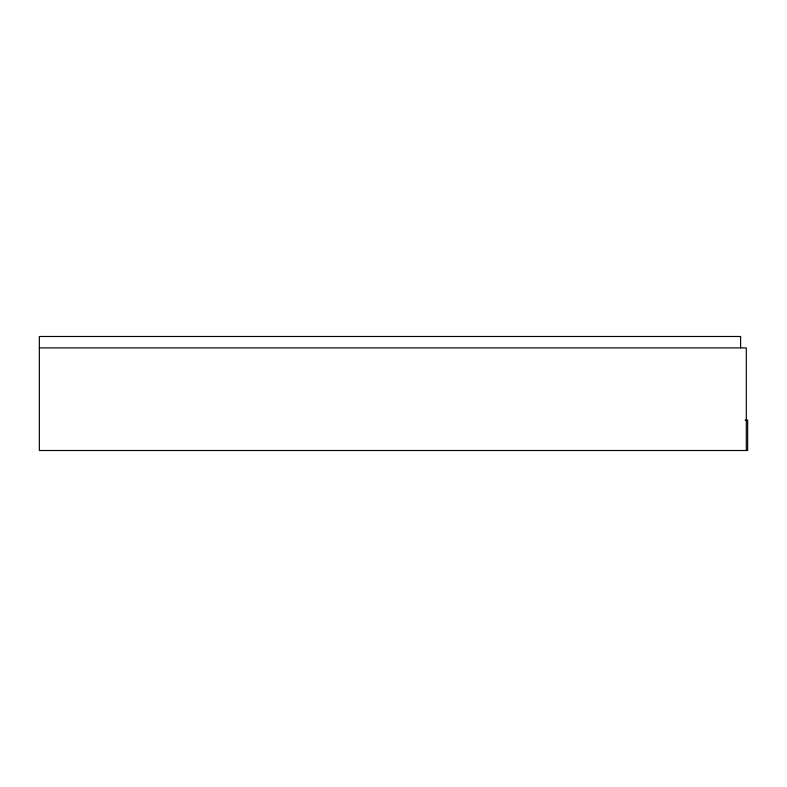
<?xml version="1.0" encoding="UTF-8"?>
<svg xmlns="http://www.w3.org/2000/svg" width="787" height="787" viewBox="0 0 787 787"><rect width="100%" height="100%" fill="white"/><g stroke="black" fill="none" stroke-linecap="round" stroke-linejoin="round"><path stroke-width="1.18" d="M39.35 347.893L746.312 347.893L746.312 450.508M745.191 420.11L747.65 420.11L747.65 450.508L39.35 450.508L39.35 336.492L740.606 336.492L740.606 347.893"/></g></svg>
